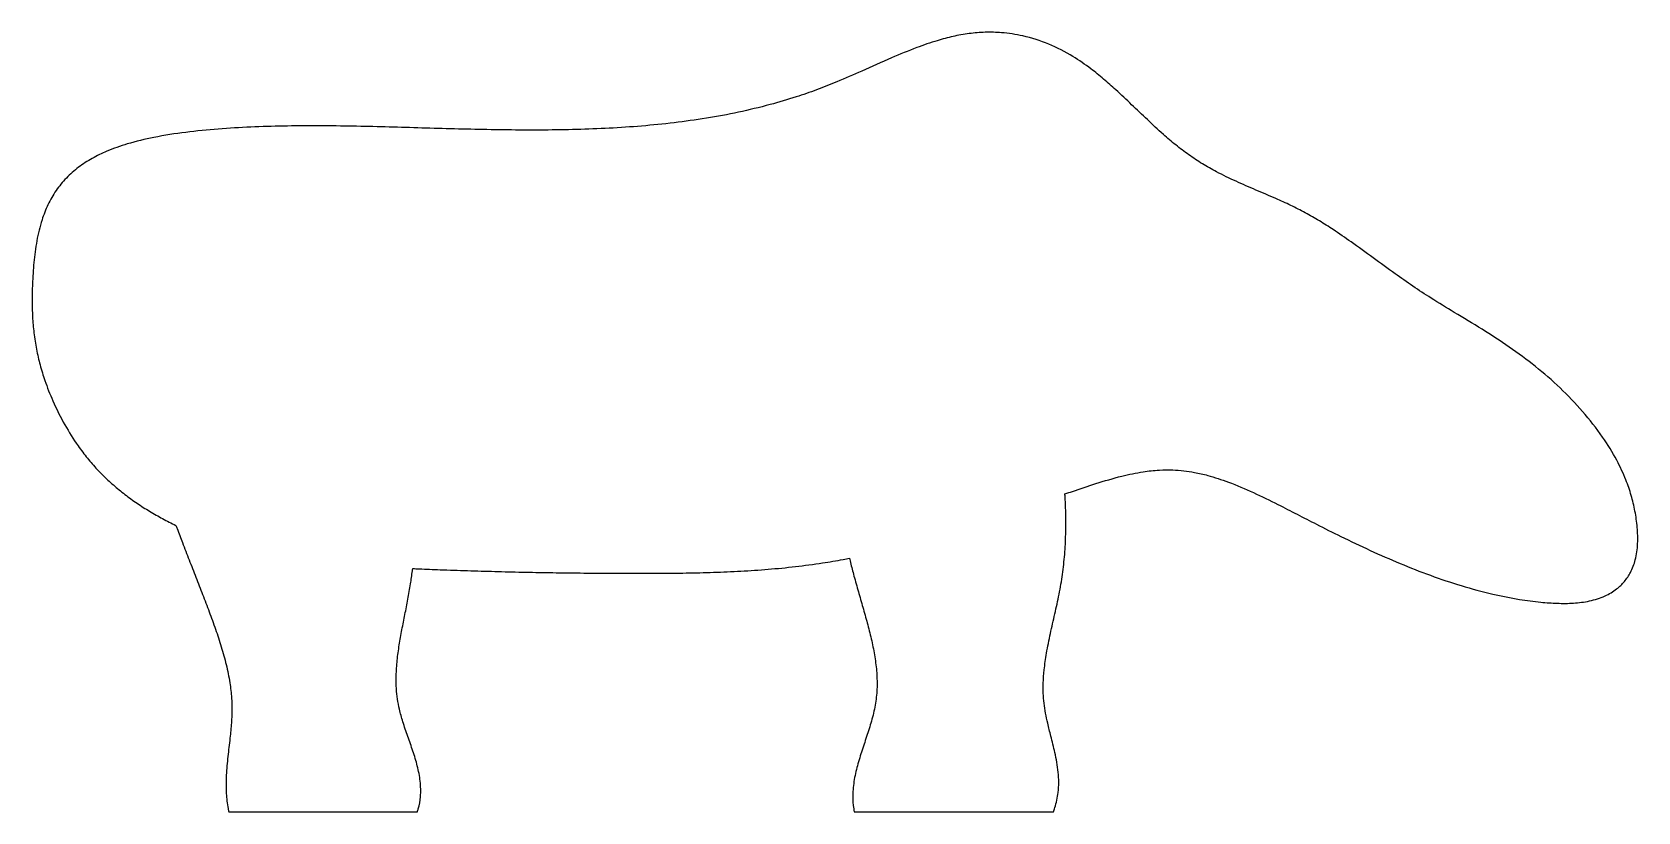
# Model space of a CAD drawing. Header units: millimetres. Extents: x 4 to 291, y 0 to 139.
import ezdxf

# ---------------------------------------------------------------- set-up
doc = ezdxf.new("R2010")
doc.units = ezdxf.units.MM
doc.layers.add('outline', color=7, linetype='Continuous')

msp = doc.modelspace()

# ---------------------------------------------------------------- linework, layer by layer
at = {"layer": 'outline'}
for p, q in [((39.01, 0), (72.71, 0)), ((150.75, 0), (186.33, 0))]:
    msp.add_line(p, q, dxfattribs=at)
for points, knots in [([(188.39, 56.76), (188.84, 56.92), (190.68, 57.55), (194.05, 58.68), (198.24, 59.93), (202.04, 60.73), (205.1, 61.06), (207.52, 61.09), (209.62, 60.94), (211.7, 60.62), (214.38, 59.99), (217.91, 58.82), (222.08, 57.05), (226.15, 55.06), (229.88, 53.13), (233.62, 51.21), (237.96, 49.03), (242.92, 46.67), (248.25, 44.32), (253.67, 42.2), (259.19, 40.34), (264.5, 38.9), (269.26, 37.95), (273.11, 37.44), (276.33, 37.21), (279.25, 37.22), (282.14, 37.58), (284.78, 38.4), (286.88, 39.64), (288.41, 41.1), (289.58, 42.86), (290.43, 45.15), (290.79, 47.89), (290.68, 50.8), (290.28, 53.69), (289.6, 56.52), (288.55, 59.58), (286.9, 63.1), (284.34, 67.23), (280.94, 71.56), (276.9, 75.76), (272.5, 79.58), (267.82, 83.04), (262.92, 86.2), (258.21, 89.02), (254.06, 91.55), (250.54, 93.85), (247.11, 96.27), (243.45, 98.95), (239.79, 101.6), (236.59, 103.8), (233.86, 105.54), (231.34, 106.99), (228.74, 108.31), (225.79, 109.64), (222.52, 111.03), (218.95, 112.57), (215.75, 114.11), (212.93, 115.7), (210.49, 117.29), (208.18, 119.06), (205.72, 121.17), (203.12, 123.59), (200.32, 126.28), (197.73, 128.72), (195.32, 130.87), (192.8, 132.91), (189.6, 135.11), (185.56, 137.18), (181.24, 138.58), (177.4, 139.17), (174.16, 139.25), (171.26, 139.01), (168.39, 138.48), (165.27, 137.65), (161.6, 136.38), (157.11, 134.53), (152.39, 132.4), (147.95, 130.45), (144.04, 128.9), (140.07, 127.53), (135.42, 126.16), (130.07, 124.87), (124.34, 123.81), (118.58, 123.01), (112.78, 122.43), (106.97, 122.04), (101.16, 121.82), (95.33, 121.73), (89.51, 121.74), (83.69, 121.84), (77.87, 121.98), (72.05, 122.15), (66.23, 122.32), (60.41, 122.45), (54.59, 122.51), (48.77, 122.47), (42.95, 122.3), (37.14, 121.95), (31.34, 121.39), (25.91, 120.55), (21.18, 119.42), (17.51, 118.14), (14.6, 116.74), (12.15, 115.16), (9.95, 113.23), (8.1, 110.98), (6.65, 108.44), (5.48, 105.42), (4.66, 101.95), (4.16, 98.1), (3.94, 94.55), (3.86, 91.31), (3.93, 88.41), (4.17, 85.51), (4.62, 82.63), (5.28, 79.79), (6.23, 76.7), (7.66, 73.09), (9.61, 69.18), (11.51, 66.16), (12.65, 64.59), (12.94, 64.21)], [0, 0, 0, 0, 0.0029458, 0.0119048, 0.0218254, 0.0297619, 0.0357143, 0.0406746, 0.0446429, 0.0486111, 0.0535714, 0.0615079, 0.0714286, 0.0813492, 0.0892857, 0.0972222, 0.1071429, 0.1190476, 0.1309524, 0.1428571, 0.1547619, 0.1666667, 0.1765873, 0.1845238, 0.1904762, 0.1964286, 0.202381, 0.2083333, 0.2132937, 0.2172619, 0.2212302, 0.2261905, 0.2321429, 0.2380952, 0.2440476, 0.25, 0.2559524, 0.2638889, 0.2738095, 0.2857143, 0.297619, 0.3095238, 0.3214286, 0.3333333, 0.3452381, 0.3551587, 0.3630952, 0.3710317, 0.3809524, 0.390873, 0.3988095, 0.4047619, 0.4107143, 0.4166667, 0.422619, 0.4305556, 0.4384921, 0.4464286, 0.452381, 0.4583333, 0.4642857, 0.4702381, 0.4781746, 0.4861111, 0.4940476, 0.5, 0.5059524, 0.5138889, 0.5238095, 0.5337302, 0.5416667, 0.547619, 0.5535714, 0.5595238, 0.5654762, 0.5734127, 0.5833333, 0.5952381, 0.6051587, 0.6130952, 0.6210317, 0.6309524, 0.6428571, 0.6547619, 0.6666667, 0.6785714, 0.6904762, 0.702381, 0.7142857, 0.7261905, 0.7380952, 0.75, 0.7619048, 0.7738095, 0.7857143, 0.797619, 0.8095238, 0.8214286, 0.8333333, 0.8452381, 0.8571429, 0.8670635, 0.875, 0.8809524, 0.8869048, 0.8928571, 0.8988095, 0.9047619, 0.9107143, 0.9186508, 0.9265873, 0.9345238, 0.9404762, 0.9464286, 0.952381, 0.9583333, 0.9642857, 0.9702381, 0.9781746, 0.9880952, 0.9970542, 1, 1, 1, 1]), ([(12.94, 64.21), (13.21, 63.85), (13.76, 63.15), (14.62, 62.13), (15.51, 61.14), (16.44, 60.18), (17.4, 59.25), (18.39, 58.36), (19.41, 57.5), (20.46, 56.67), (21.53, 55.87), (22.62, 55.1), (23.74, 54.37), (24.88, 53.67), (26.03, 52.99), (27.2, 52.35), (28.39, 51.74), (29.19, 51.35), (29.59, 51.16)], [0, 0, 0, 0, 0.0625, 0.125, 0.1875, 0.25, 0.3125, 0.375, 0.4375, 0.5, 0.5625, 0.625, 0.6875, 0.75, 0.8125, 0.875, 0.9375, 1.000003, 1.000003, 1.000003, 1.000003]), ([(186.33, 0), (186.42, 0.25), (186.83, 1.37), (187.34, 3.73), (187.29, 7.08), (186.67, 10.42), (185.93, 13.32), (185.35, 15.65), (184.93, 17.6), (184.65, 19.38), (184.51, 21.17), (184.51, 23.17), (184.68, 25.56), (185.11, 28.53), (185.79, 31.85), (186.6, 35.35), (187.39, 38.86), (188, 42.41), (188.38, 45.98), (188.57, 49.57), (188.57, 52.94), (188.48, 55.33), (188.4, 56.53), (188.39, 56.76)], [0, 0, 0, 0, 0.013879, 0.0625, 0.125, 0.1875, 0.239583, 0.28125, 0.3125, 0.34375, 0.375, 0.40625, 0.447917, 0.5, 0.5625, 0.625, 0.6875, 0.75, 0.8125, 0.875, 0.9375, 0.987859, 1.000001, 1.000001, 1.000001, 1.000001]), ([(29.59, 51.16), (29.66, 50.98), (30.04, 49.94), (30.82, 47.88), (31.94, 44.98), (33.14, 41.9), (34.34, 38.81), (35.52, 35.73), (36.66, 32.62), (37.71, 29.48), (38.6, 26.3), (39.22, 23.23), (39.55, 20.5), (39.61, 18.11), (39.5, 15.72), (39.22, 12.98), (38.84, 9.88), (38.53, 6.58), (38.5, 3.47), (38.75, 1.28), (38.97, 0.2), (39.01, 0)], [0.0000014, 0.0000014, 0.0000014, 0.0000014, 0.0113848, 0.0625, 0.125, 0.1875, 0.25, 0.3125, 0.375, 0.4375, 0.5, 0.5625, 0.6145833, 0.65625, 0.6979167, 0.75, 0.8125, 0.875, 0.9375, 0.9886152, 1, 1, 1, 1]), ([(72.71, 0), (72.77, 0.19), (73.04, 1.07), (73.37, 2.9), (73.29, 5.48), (72.75, 8.21), (71.93, 10.86), (71, 13.47), (70.14, 15.94), (69.51, 18.17), (69.14, 20.13), (68.94, 22.13), (68.9, 24.44), (69.08, 27.05), (69.46, 29.8), (69.95, 32.53), (70.49, 35.24), (71.02, 37.97), (71.47, 40.56), (71.74, 42.38), (71.88, 43.3), (71.89, 43.44)], [0, 0, 0, 0, 0.0133176, 0.0625, 0.125, 0.1875, 0.25, 0.3125, 0.375, 0.4270833, 0.46875, 0.5104167, 0.5625, 0.625, 0.6875, 0.75, 0.8125, 0.875, 0.9375, 0.9904404, 0.9999654, 0.9999654, 0.9999654, 0.9999654]), ([(71.89, 43.44), (72.27, 43.42), (73.9, 43.35), (77.15, 43.22), (81.66, 43.07), (86.54, 42.93), (91.43, 42.81), (96.31, 42.72), (101.2, 42.66), (106.09, 42.62), (110.97, 42.59), (115.86, 42.6), (120.74, 42.64), (125.63, 42.76), (130.51, 42.97), (135.38, 43.3), (140.25, 43.77), (144.72, 44.37), (147.93, 44.9), (149.53, 45.2), (149.9, 45.28)], [-0.000002, -0.000002, -0.000002, -0.000002, 0.014437, 0.0625, 0.125, 0.1875, 0.25, 0.3125, 0.375, 0.4375, 0.5, 0.5625, 0.625, 0.6875, 0.75, 0.8125, 0.875, 0.9375, 0.985563, 1, 1, 1, 1]), ([(149.9, 45.28), (149.94, 45.12), (150.17, 44.18), (150.65, 42.31), (151.38, 39.66), (152.2, 36.87), (153, 34.08), (153.73, 31.27), (154.34, 28.43), (154.75, 25.55), (154.89, 22.65), (154.67, 19.75), (154.06, 16.9), (153.2, 14.13), (152.27, 11.38), (151.39, 8.61), (150.7, 5.78), (150.42, 3.08), (150.55, 1.14), (150.72, 0.19), (150.75, 0)], [0, 0, 0, 0, 0.010073, 0.0625, 0.125, 0.1875, 0.25, 0.3125, 0.375, 0.4375, 0.5, 0.5625, 0.625, 0.6875, 0.75, 0.8125, 0.875, 0.9375, 0.987775, 1, 1, 1, 1])]:
    msp.add_open_spline(points, degree=3, knots=knots, dxfattribs=at)

doc.saveas('drawing.dxf')
